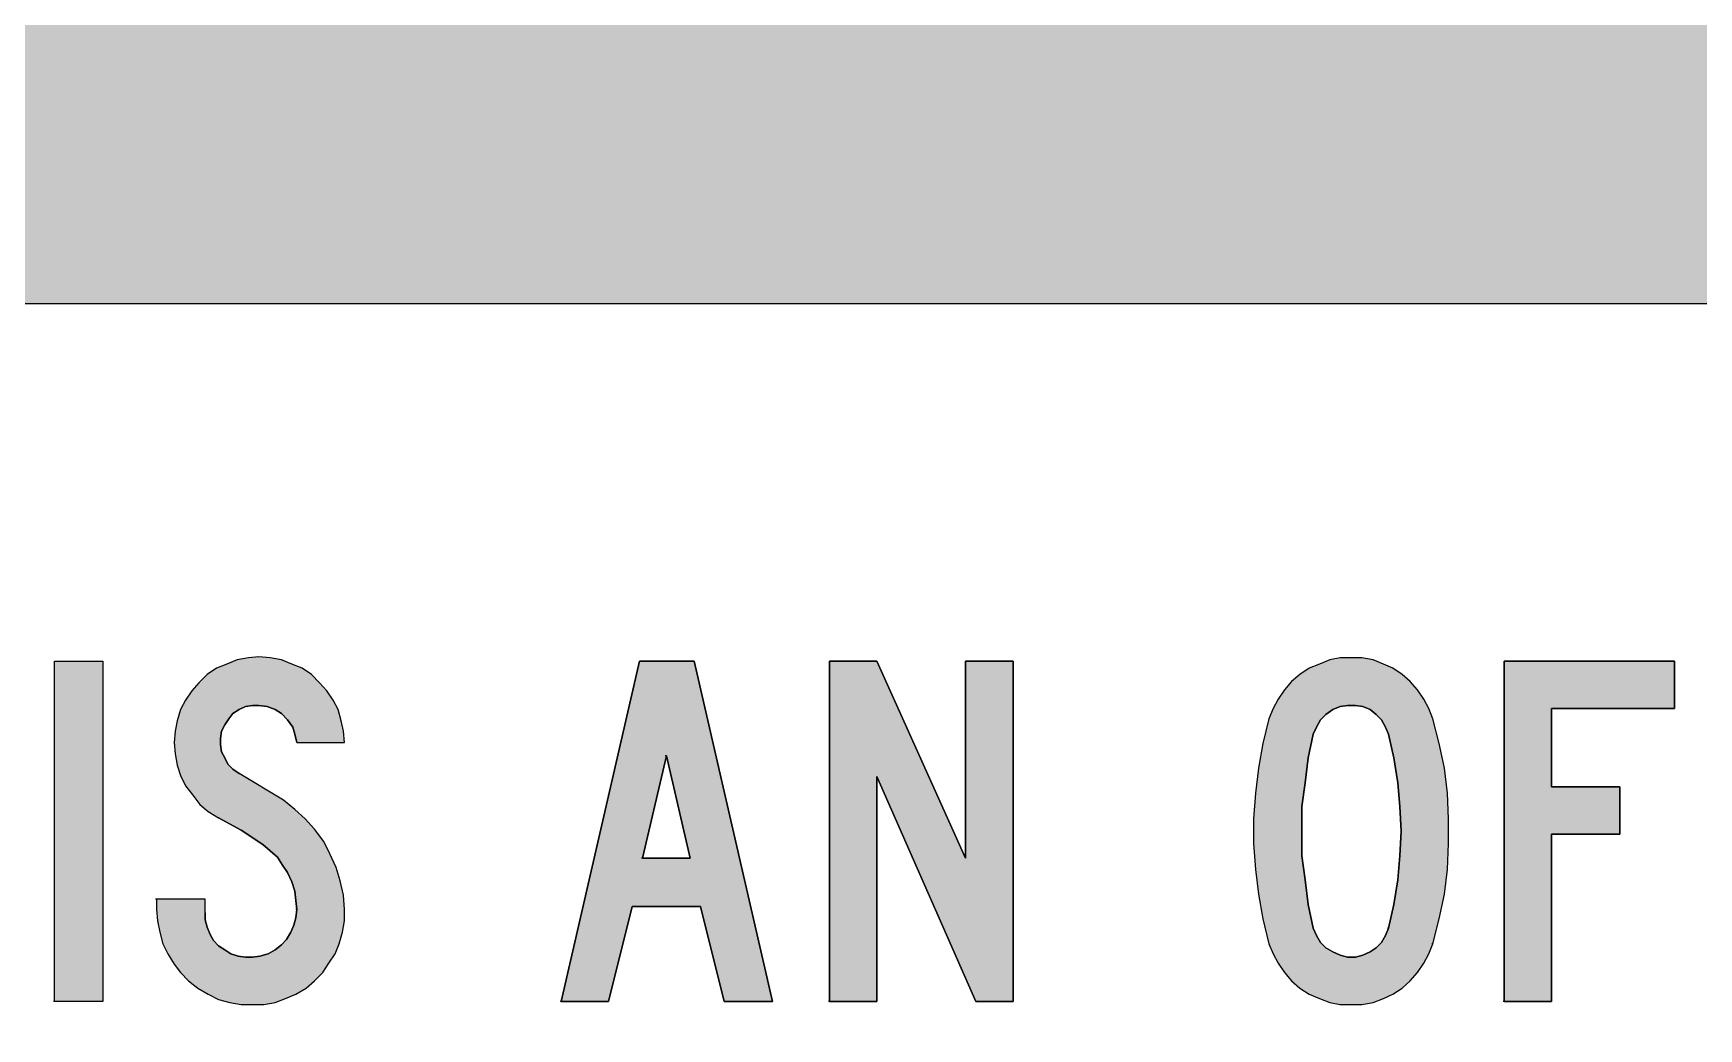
# Model space of a CAD drawing. Extents: x 210.3 to 295.3, y 156.1 to 238.5.
# Drawn here: x 239.95 to 254.61, y 176.84 to 185.6 of the extents above; entities that cross this region are included whole.
import ezdxf

# ---------------------------------------------------------------- set-up
doc = ezdxf.new("R2010")
doc.units = 0
doc.header["$MEASUREMENT"] = 0
doc.linetypes.add('CENTERX2', pattern=[101.60000000000001, 63.5, -12.7, 12.7, -12.7])
doc.layers.get('0').update_dxf_attribs({"linetype": 'CONTINUOUS'})
doc.layers.add('L35', color=3, linetype='CONTINUOUS')
doc.layers.add('TBLK25', color=1, linetype='CONTINUOUS')

msp = doc.modelspace()

# ---------------------------------------------------------------- hatches: boundary and pattern name
at = {"layer": 'TBLK25', "linetype": 'CENTERX2'}
h = msp.add_hatch(color=256, dxfattribs=at)
edge = h.paths.add_edge_path()
edge.add_line((220.3157516447992, 236.8713099247013), (285.3157516447992, 236.8713099247013))
edge.add_arc((285.3157516447992, 228.4713099247013), 8.399999999999977, 0, 90, ccw=False)
edge.add_line((293.7157516447992, 228.4713099247013), (293.7157516447992, 173.5713099247013))
edge.add_arc((285.3157516447992, 173.5713099247013), 8.399999999999977, -90, 2.2737367544323206e-13, ccw=False)
edge.add_line((285.3157516447992, 165.1713099247013), (220.3157516447992, 165.1713099247013))
edge.add_arc((220.3157516447992, 173.5713099247013), 8.400000000000006, 180, 270, ccw=False)
edge.add_line((211.9157516447992, 173.5713099247013), (211.9157516447992, 228.4713099247013))
edge.add_arc((220.3157516447992, 228.4713099247013), 8.400000000000006, 90, 180, ccw=False)
edge = h.paths.add_edge_path(flags=16)
edge.add_line((290.5157516447992, 183.2213099247014), (290.5157516447992, 173.5713099247013))
edge.add_arc((285.3157516447992, 173.5713099247013), 5.199999999999989, -90, 0, ccw=False)
edge.add_line((285.3157516447992, 168.3713099247013), (220.3157516447992, 168.3713099247013))
edge.add_arc((220.3157516447992, 173.5713099247013), 5.200000000000017, 180, 270, ccw=False)
edge.add_line((215.1157516447992, 173.5713099247013), (215.1157516447992, 183.2213099247014))
edge.add_line((215.1157516447992, 183.2213099247013), (290.5157516447992, 183.2213099247013))
edge = h.paths.add_edge_path(flags=16)
edge.add_line((215.1157516447992, 186.4213099247013), (290.5157516447992, 186.4213099247013))
edge.add_line((290.5157516447992, 186.4213099247013), (290.5157516447992, 228.4713099247013))
edge.add_arc((285.3157516447992, 228.4713099247013), 5.199999999999989, 0, 90)
edge.add_line((285.3157516447992, 233.6713099247013), (220.3157516447992, 233.6713099247013))
edge.add_arc((220.3157516447992, 228.4713099247014), 5.200000000000017, 90, 180.0000000000003)
edge.add_line((215.1157516447992, 228.4713099247013), (215.1157516447992, 186.4213099247013))
msp.add_hatch(color=256, dxfattribs=at).paths.add_polyline_path([(242.6064590006062, 177.4949031581543), (242.6427776807296, 177.5856998584626), (242.670016690822, 177.6855762288018), (242.6881760308837, 177.785452599141), (242.6881760308837, 177.8853289694796), (242.6790963608529, 178.0124443499125), (242.6518573507603, 178.1395597303438), (242.6155386706372, 178.2575954407443), (242.5610606504517, 178.3756311511458), (242.506582630267, 178.4845871915153), (242.4248655999892, 178.5935432318856), (242.3431485697118, 178.6843399321941), (242.2523518694039, 178.7660569624708), (242.1524754990643, 178.8477739927491), (241.7620496877387, 179.0838454135501), (241.7075716675537, 179.1201640936739), (241.662173317399, 179.1655624438285), (241.6349343073066, 179.2200404640133), (241.6076952972141, 179.2745184841982), (241.5986156271833, 179.3380761744141), (241.5986156271832, 179.3925541945993), (241.6076952972141, 179.4561118848151), (241.6349343073067, 179.510589905), (241.6712529874299, 179.5650679251849), (241.7075716675534, 179.6104662753393), (241.7620496877382, 179.6467849554625), (241.8165277079234, 179.6740239655551), (241.8800853981392, 179.683103635586), (241.9345634183242, 179.683103635586), (242.007200778571, 179.6740239655551), (242.0798381388176, 179.6467849554625), (242.1343161590026, 179.6104662753393), (242.1887941791879, 179.5559882551543), (242.2341925293418, 179.4924305649384), (242.2523518694034, 179.4288728747229), (242.2705112094652, 179.3562355144758), (242.6881760308838, 179.3562355144758), (242.6790963608528, 179.4561118848152), (242.6609370207913, 179.5469085851232), (242.6336980106986, 179.6467849554626), (242.588299660545, 179.7285019857394), (242.5338216403594, 179.8102190160178), (242.4702639501441, 179.8828563762646), (242.397626589897, 179.955493736511), (242.3159095596193, 180.0099717566961), (242.225112859311, 180.0462904368194), (242.1343161590028, 180.0826091169427), (242.0344397886634, 180.1007684570044), (241.9345634183242, 180.1098481270353), (241.843766718016, 180.1007684570044), (241.7438903476766, 180.0826091169428), (241.6530936473683, 180.0462904368194), (241.56229694706, 180.0099717566961), (241.4805799167823, 179.955493736511), (241.4079425565357, 179.8828563762644), (241.3443848663199, 179.8102190160177), (241.289906846135, 179.7285019857401), (241.2445084959807, 179.6467849554627), (241.2172694858883, 179.5469085851236), (241.1991101458265, 179.4561118848151), (241.1900304757956, 179.3562355144759), (241.1991101458264, 179.2563591441367), (241.2172694858882, 179.1564827737974), (241.2445084959806, 179.065686073489), (241.2899068461348, 178.9748893731805), (241.3534645363507, 178.8931723429031), (241.4170222265665, 178.8114553126255), (241.4896595868131, 178.7478976224098), (241.5804562871211, 178.6934196022249), (241.7802090277996, 178.5844635618548), (241.9708820984482, 178.4573481814227), (242.0344397886634, 178.4028701612379), (242.0979974788793, 178.3483921410529), (242.1433958290338, 178.2757547808054), (242.1887941791877, 178.2121970905904), (242.2251128593109, 178.1304800603131), (242.2523518694035, 178.0487630300352), (242.2614315394344, 177.9670459997578), (242.2705112094652, 177.8853289694801), (242.2614315394344, 177.8126916092337), (242.2432721993726, 177.7491339190175), (242.2160331892801, 177.6855762288019), (242.1797145091569, 177.622018538586), (242.1343161590027, 177.5766201884318), (242.0798381388176, 177.5312218382776), (242.0162804486018, 177.4949031581543), (241.943643088355, 177.4767438180926), (241.8800853981393, 177.4676641480617), (241.8710057281084, 177.4676641480617), (241.8165277079233, 177.4676641480617), (241.7529700177074, 177.4767438180925), (241.6894123274917, 177.4949031581542), (241.6349343073066, 177.5312218382776), (241.5804562871216, 177.567540518401), (241.5350579369674, 177.612938868555), (241.5078189268751, 177.6674168887396), (241.4805799167822, 177.7309745789562), (241.4624205767207, 177.7945322691718), (241.4624205767207, 177.8580899593877), (241.4624205767207, 177.9761256697886), (241.0356760852714, 177.9761256697886), (241.0356760852714, 177.8853289694805), (241.0447557553021, 177.7854525991412), (241.0629150953641, 177.6855762288016), (241.0901541054564, 177.5856998584626), (241.1355524556109, 177.4949031581541), (241.1900304757955, 177.4041064578461), (241.2445084959807, 177.331469097599), (241.3171458562273, 177.2588317373524), (241.3988628865046, 177.1952740471367), (241.4896595868136, 177.1407960269515), (241.5804562871217, 177.0953976767973), (241.6803326574608, 177.0681586667049), (241.7802090277999, 177.0499993266432), (241.8800853981392, 177.0499993266432), (241.9799617684783, 177.0499993266432), (242.0798381388177, 177.0681586667049), (242.170634839126, 177.1044773468282), (242.2614315394343, 177.1407960269516), (242.3522282397428, 177.1952740471366), (242.4248655999895, 177.2588317373526), (242.4975029602361, 177.3314690975991), (242.5519809804211, 177.4131861278767)])
h = msp.add_hatch(color=256, dxfattribs=at)
h.paths.add_polyline_path([(245.7661841713374, 180.0735294469119), (245.284961659703, 180.073529446912), (244.5949067373595, 177.0772383367357), (245.0125715587779, 177.0772383367357), (245.2214039694872, 177.9125679795727), (245.8206621915224, 177.9125679795727), (246.0294946022317, 177.0772383367357), (246.456239093681, 177.0772383367357)])
h.paths.add_polyline_path([(245.7298654912141, 178.3393124710221), (245.7207858211833, 178.3393124710221), (245.3122006697955, 178.3393124710221), (245.5210330805048, 179.2381998040749)], flags=16)
h.paths.add_polyline_path([(247.3732857667955, 179.0566064034582), (248.2449340897559, 177.0772383367357), (248.5718022108661, 177.0772383367357), (248.5718022108661, 180.073529446912), (248.1541373894475, 180.0735294469119), (248.1541373894475, 178.3393124710221), (247.3732857667955, 180.073529446912), (246.9556209453771, 180.0735294469119), (246.9556209453771, 177.0772383367357), (247.3732857667956, 177.0772383367357)])
h.paths.add_polyline_path([(252.3943432938484, 178.2394361006827), (252.4034229638792, 178.4664278514532), (252.4034229638793, 178.6843399321925), (252.3943432938484, 178.9113316829647), (252.3671042837558, 179.1292437637052), (252.3217059336014, 179.3471558444464), (252.2672279134167, 179.565067925185), (252.2309092332935, 179.6558646254935), (252.1855108831393, 179.737581655771), (252.1310328629539, 179.8192986860487), (252.0674751727383, 179.8919360462951), (251.9948378124922, 179.9554937365108), (251.9131207822138, 180.0099717566963), (251.8314037519376, 180.0462904368192), (251.7406070516282, 180.0826091169428), (251.640730681289, 180.1007684570044), (251.5499339809806, 180.1007684570044), (251.4500576106415, 180.1007684570045), (251.359260910333, 180.0826091169428), (251.2684642100246, 180.0462904368194), (251.1776675097163, 180.0099717566961), (251.0959504794386, 179.955493736511), (251.0233131191919, 179.8919360462951), (250.9597554289761, 179.8192986860485), (250.9052774087913, 179.7375816557713), (250.8598790586368, 179.6558646254932), (250.8235603785136, 179.5650679251852), (250.7690823583285, 179.3471558444446), (250.7327636782053, 179.1292437637051), (250.7055246681128, 178.9113316829656), (250.687365328051, 178.6843399321935), (250.687365328051, 178.4664278514541), (250.7055246681126, 178.2394361006833), (250.7327636782055, 178.0215240199418), (250.7690823583286, 177.8036119392028), (250.8235603785136, 177.5856998584627), (250.8598790586371, 177.4949031581538), (250.9052774087915, 177.413186127876), (250.9597554289761, 177.3314690975989), (251.0233131191917, 177.2588317373522), (251.0959504794387, 177.1952740471367), (251.1776675097162, 177.1407960269517), (251.2684642100246, 177.1044773468282), (251.3592609103328, 177.0681586667049), (251.4500576106413, 177.0499993266432), (251.5499339809806, 177.0499993266432), (251.640730681289, 177.0499993266432), (251.7406070516281, 177.0681586667049), (251.8314037519366, 177.1044773468282), (251.9131207822141, 177.1407960269516), (251.9948378124916, 177.1952740471366), (252.0674751727382, 177.2588317373524), (252.1310328629542, 177.3314690975993), (252.1855108831392, 177.4131861278769), (252.2309092332935, 177.4949031581544), (252.2672279134167, 177.5856998584629), (252.3217059336018, 177.8036119392022), (252.367104283756, 178.0215240199432)])
h.paths.add_polyline_path([(251.1413488295931, 178.1486394003764), (251.1141098195004, 178.3574718110837), (251.1141098195004, 178.5753838918238), (251.1141098195004, 178.7932959725638), (251.1413488295927, 179.0021283832769), (251.1685878396854, 179.2200404640134), (251.2139861898396, 179.4288728747225), (251.2412251999321, 179.4924305649384), (251.2775438800555, 179.5559882551543), (251.3229422302097, 179.6013866053084), (251.3864999204255, 179.6467849554626), (251.4500576106413, 179.6740239655551), (251.5136153008574, 179.683103635586), (251.5862526611042, 179.6831036355859), (251.6498103513196, 179.6740239655551), (251.7133680415356, 179.6467849554626), (251.76784606172, 179.6013866053087), (251.8132444118749, 179.5559882551541), (251.8495630919981, 179.4924305649383), (251.8768021020907, 179.4288728747225), (251.9222004522448, 179.2200404640139), (251.9585191323682, 179.0021283832732), (251.9766784724299, 178.7932959725645), (251.9857581424607, 178.5753838918234), (251.9766784724298, 178.3574718110834), (251.9585191323683, 178.1486394003743), (251.9222004522447, 177.9307273196349), (251.8768021020906, 177.7218949089249), (251.8495630919982, 177.6583372187092), (251.8132444118748, 177.5947795284934), (251.7678460617207, 177.5493811783393), (251.7133680415357, 177.5130624982159), (251.6498103513199, 177.4858234881235), (251.586252661104, 177.4676641480617), (251.5136153008571, 177.4676641480617), (251.4500576106416, 177.4858234881234), (251.3864999204257, 177.5130624982159), (251.3229422302097, 177.5493811783392), (251.2775438800553, 177.5947795284935), (251.2412251999323, 177.6583372187092), (251.2139861898395, 177.7218949089251), (251.1685878396853, 177.9307273196349)], flags=16)
h.paths.add_polyline_path([(253.9106481889981, 178.9658097031498), (253.3113899669629, 178.9658097031499), (253.3113899669629, 179.6558646254934), (254.3918707006326, 179.6558646254935), (254.3918707006325, 180.0735294469119), (252.8937251455445, 180.073529446912), (252.8937251455444, 177.0772383367357), (253.3113899669629, 177.0772383367357), (253.3113899669629, 178.5481448817313), (253.9106481889982, 178.5481448817313)])
h.paths.add_polyline_path([(255.8536975755973, 178.9658097031498), (255.254439353562, 178.9658097031498), (255.254439353562, 179.6558646254934), (256.3349200872317, 179.6558646254935), (256.3349200872316, 180.073529446912), (254.8367745321435, 180.073529446912), (254.8367745321435, 177.0772383367357), (255.254439353562, 177.0772383367357), (255.254439353562, 178.5481448817313), (255.8536975755973, 178.5481448817313)])
h.paths.add_polyline_path([(257.8512249823814, 178.8750130028415), (257.1974887401611, 178.8750130028414), (257.1974887401612, 179.6558646254935), (258.2144117836149, 179.6558646254935), (258.2144117836149, 180.0735294469119), (256.7707442487118, 180.0735294469119), (256.7707442487118, 177.0772383367357), (258.2779694738308, 177.0772383367357), (258.2779694738308, 177.4949031581542), (257.1974887401611, 177.4949031581542), (257.1974887401611, 178.457348181423), (257.8512249823814, 178.457348181423)])
h.paths.add_polyline_path([(259.1950161469452, 180.073529446912), (258.7682716554959, 180.0735294469119), (258.7682716554959, 177.0772383367357), (259.1950161469452, 177.0772383367357), (259.1950161469452, 179.0566064034583), (260.0575847998749, 177.0772383367357), (260.3935325910157, 177.0772383367357), (260.3935325910157, 180.0735294469119), (259.9667880995664, 180.0735294469119), (259.9667880995664, 178.3393124710221)])
h.paths.add_polyline_path([(261.3468979442536, 178.5753838918238), (261.3468979442536, 178.7569772924402), (261.3650572843153, 178.9385706930573), (261.4013759644388, 179.120164093675), (261.4467743145931, 179.3017574942911), (261.5012523347779, 179.474271224877), (261.5284913448704, 179.5378289150925), (261.5648100249937, 179.5832272652467), (261.6192880451787, 179.6286256154009), (261.6737660653638, 179.6558646254935), (261.7373237555796, 179.683103635586), (261.8008814457955, 179.683103635586), (261.8644391360113, 179.683103635586), (261.927996826227, 179.6649442955244), (261.9824748464122, 179.6286256154009), (262.0369528665972, 179.5923069352775), (262.0732715467207, 179.5378289150925), (262.1005105568131, 179.4833508949079), (262.1186698968747, 179.4197932046915), (262.1277495669056, 179.3562355144758), (262.5454143883241, 179.3562355144758), (262.5454143883241, 179.456111884815), (262.5272550482625, 179.546908585123), (262.490936368139, 179.6467849554627), (262.445538017985, 179.7285019857403), (262.3910599977998, 179.8102190160176), (262.3275023075842, 179.8828563762644), (262.2548649473372, 179.9554937365112), (262.1731479170597, 180.009971756696), (262.0823512167514, 180.0462904368194), (261.9915545164429, 180.0826091169428), (261.9007578161351, 180.1007684570044), (261.8008814457955, 180.1098481270353), (261.7010050754563, 180.1007684570044), (261.601128705117, 180.0826091169428), (261.5103320048085, 180.0462904368193), (261.4195353045002, 180.0008920866652), (261.3378182742229, 179.9464140664802), (261.2651809139762, 179.8737767062337), (261.2016232237604, 179.801139345987), (261.1471452035753, 179.7194223157094), (261.1108265234519, 179.6286256154012), (261.0472688332353, 179.4379525447518), (260.9927908130509, 179.2563591441364), (260.9564721329276, 179.0566064034578), (260.938312792866, 178.8659333328106), (260.9201534528043, 178.6752602621636), (260.9201534528043, 178.4755075214844), (260.938312792866, 178.2848344508371), (260.9564721329276, 178.0941613801898), (260.992790813051, 177.8944086395107), (261.0472688332359, 177.7128152388946), (261.1108265234516, 177.5221421682474), (261.1471452035752, 177.4313454679382), (261.2016232237602, 177.3496284376607), (261.2651809139759, 177.2769910774148), (261.3378182742229, 177.2043537171673), (261.4195353045002, 177.1498756969823), (261.5103320048094, 177.1044773468278), (261.6011287051169, 177.068158666705), (261.7010050754559, 177.0499993266432), (261.8008814457955, 177.0499993266432), (261.9007578161347, 177.0499993266432), (261.991554516443, 177.0681586667049), (262.0823512167514, 177.1044773468282), (262.1731479170597, 177.1407960269516), (262.2548649473372, 177.1952740471365), (262.327502307584, 177.2679114073833), (262.3910599977996, 177.3405487676298), (262.445538017985, 177.4222657979077), (262.4909363681391, 177.503982828185), (262.5272550482624, 177.6038591985242), (262.5454143883241, 177.6946558988327), (262.5454143883241, 177.7945322691718), (262.5454143883242, 177.8580899593877), (262.5363347182933, 177.8580899593877), (262.1277495669055, 177.8580899593877), (262.1277495669055, 177.7945322691717), (262.1186698968747, 177.7309745789559), (262.1005105568132, 177.6674168887403), (262.0732715467208, 177.6129388685554), (262.0369528665973, 177.5584608483701), (261.9824748464122, 177.5221421682467), (261.9279968262272, 177.4858234881234), (261.8644391360113, 177.4676641480617), (261.8008814457955, 177.4676641480617), (261.7373237555797, 177.4767438180925), (261.6737660653637, 177.4949031581543), (261.6192880451787, 177.5221421682468), (261.5648100249937, 177.5675405184009), (261.5284913448704, 177.6129388685548), (261.501252334778, 177.6764965587711), (261.4467743145926, 177.8490102893571), (261.4013759644382, 178.0306036899735), (261.3650572843153, 178.2121970905901), (261.3468979442536, 178.3937904912069)])
h.paths.add_polyline_path([(264.1252769736897, 178.8750130028415), (263.4624610614386, 178.8750130028415), (263.4624610614386, 179.6558646254935), (264.4884637749232, 179.6558646254935), (264.4884637749232, 180.0735294469119), (263.0447962400201, 180.0735294469119), (263.0447962400201, 177.0772383367357), (264.5429417951082, 177.0772383367357), (264.5429417951082, 177.4949031581542), (263.4624610614386, 177.4949031581542), (263.4624610614386, 178.457348181423), (264.1252769736897, 178.457348181423)])
h = msp.add_hatch(color=256, dxfattribs=at)
h.paths.add_polyline_path([(240.5635332436678, 177.0772383367357), (240.1367887522185, 177.0772383367357), (240.1367887522185, 180.0735294469119), (240.5635332436678, 180.0735294469119)])
edge = h.paths.add_edge_path()
edge.add_line((240.1367887522185, 177.0772383367357), (240.1277090821877, 177.0772383367357))

# ---------------------------------------------------------------- linework, layer by layer
at = {"color": 3}
for p, q in [((241.9345634183242, 180.1098481270353), (241.8437667180159, 180.1007684570044)), ((242.0344397886634, 180.1007684570044), (241.9345634183242, 180.1098481270353)), ((240.1367887522185, 177.0772383367357), (240.1367887522185, 180.0735294469119)), ((240.1367887522185, 180.0735294469119), (240.5635332436678, 180.0735294469119)), ((240.5635332436678, 180.0735294469119), (240.5635332436678, 177.0772383367357)), ((241.5622969470599, 180.0099717566961), (241.4805799167824, 179.955493736511)), ((241.6530936473683, 180.0462904368194), (241.5622969470599, 180.0099717566961)), ((241.7438903476767, 180.0826091169428), (241.6530936473683, 180.0462904368194)), ((241.8437667180159, 180.1007684570044), (241.7438903476767, 180.0826091169428)), ((242.1343161590027, 180.0826091169428), (242.0344397886634, 180.1007684570044)), ((242.225112859311, 180.0462904368194), (242.1343161590027, 180.0826091169428)), ((242.3159095596194, 180.0099717566961), (242.225112859311, 180.0462904368194)), ((242.3976265898969, 179.955493736511), (242.3159095596194, 180.0099717566961)), ((244.5949067373595, 177.0772383367357), (245.2849616597031, 180.0735294469119)), ((245.2849616597031, 180.0735294469119), (245.7661841713374, 180.0735294469119)), ((245.7661841713374, 180.0735294469119), (246.456239093681, 177.0772383367357)), ((246.9556209453771, 177.0772383367357), (246.9556209453771, 180.0735294469119)), ((246.9556209453771, 180.0735294469119), (247.3732857667956, 180.0735294469119)), ((247.3732857667956, 180.0735294469119), (248.1541373894476, 178.3393124710221)), ((248.1541373894476, 178.3393124710221), (248.1541373894476, 180.0735294469119)), ((248.1541373894476, 180.0735294469119), (248.5718022108661, 180.0735294469119)), ((248.5718022108661, 180.0735294469119), (248.5718022108661, 177.0772383367357)), ((251.1776675097162, 180.0099717566961), (251.0959504794387, 179.955493736511)), ((251.2684642100246, 180.0462904368194), (251.1776675097162, 180.0099717566961)), ((251.359260910333, 180.0826091169428), (251.2684642100246, 180.0462904368194)), ((251.4500576106414, 180.1007684570044), (251.359260910333, 180.0826091169428)), ((251.5499339809806, 180.1007684570044), (251.4500576106414, 180.1007684570044)), ((251.6407306812889, 180.1007684570044), (251.5499339809806, 180.1007684570044)), ((251.7406070516281, 180.0826091169428), (251.6407306812889, 180.1007684570044)), ((251.8314037519365, 180.0462904368194), (251.7406070516281, 180.0826091169428)), ((251.913120782214, 180.0099717566961), (251.8314037519365, 180.0462904368194)), ((251.9948378124916, 179.955493736511), (251.913120782214, 180.0099717566961)), ((252.8937251455444, 177.0772383367357), (252.8937251455444, 180.0735294469119)), ((252.8937251455444, 180.0735294469119), (254.3918707006325, 180.0735294469119)), ((254.3918707006325, 180.0735294469119), (254.3918707006325, 179.6558646254935)), ((241.4079425565357, 179.8828563762644), (241.3443848663198, 179.8102190160176)), ((241.4805799167824, 179.955493736511), (241.4079425565357, 179.8828563762644)), ((242.4702639501436, 179.8828563762644), (242.3976265898969, 179.955493736511)), ((242.5338216403595, 179.8102190160176), (242.4702639501436, 179.8828563762644)), ((250.9597554289762, 179.8192986860485), (250.9052774087911, 179.737581655771)), ((251.023313119192, 179.8919360462952), (250.9597554289762, 179.8192986860485)), ((251.0959504794387, 179.955493736511), (251.023313119192, 179.8919360462952)), ((252.0674751727383, 179.8919360462952), (251.9948378124916, 179.955493736511)), ((252.1310328629541, 179.8192986860485), (252.0674751727383, 179.8919360462952)), ((252.1855108831392, 179.737581655771), (252.1310328629541, 179.8192986860485)), ((241.2899068461348, 179.7285019857401), (241.2445084959806, 179.6467849554626)), ((241.3443848663198, 179.8102190160176), (241.2899068461348, 179.7285019857401)), ((241.8165277079233, 179.6740239655551), (241.7620496877383, 179.6467849554626)), ((241.8800853981392, 179.683103635586), (241.8165277079233, 179.6740239655551)), ((241.9345634183242, 179.683103635586), (241.8800853981392, 179.683103635586)), ((241.9345634183242, 179.683103635586), (241.9254837482934, 179.683103635586)), ((242.0072007785709, 179.6740239655551), (241.9345634183242, 179.683103635586)), ((242.0798381388176, 179.6467849554626), (242.0072007785709, 179.6740239655551)), ((242.5882996605445, 179.7285019857401), (242.5338216403595, 179.8102190160176)), ((242.6336980106987, 179.6467849554626), (242.5882996605445, 179.7285019857401)), ((250.9052774087911, 179.737581655771), (250.8598790586369, 179.6558646254935)), ((251.4500576106414, 179.6740239655551), (251.3864999204255, 179.6467849554626)), ((251.5136153008572, 179.683103635586), (251.4500576106414, 179.6740239655551)), ((251.5862526611039, 179.683103635586), (251.5136153008572, 179.683103635586)), ((251.6498103513198, 179.6740239655551), (251.5862526611039, 179.683103635586)), ((251.7133680415356, 179.6467849554626), (251.6498103513198, 179.6740239655551)), ((252.2309092332933, 179.6558646254935), (252.1855108831392, 179.737581655771)), ((241.2172694858881, 179.5469085851234), (241.1991101458264, 179.456111884815)), ((241.2445084959806, 179.6467849554626), (241.2172694858881, 179.5469085851234)), ((241.67125298743, 179.5650679251851), (241.6349343073066, 179.510589905)), ((241.7075716675533, 179.6104662753393), (241.67125298743, 179.5650679251851)), ((241.7620496877383, 179.6467849554626), (241.7075716675533, 179.6104662753393)), ((242.1343161590027, 179.6104662753393), (242.0798381388176, 179.6467849554626)), ((242.1887941791877, 179.5559882551542), (242.1343161590027, 179.6104662753393)), ((242.2341925293419, 179.4924305649384), (242.1887941791877, 179.5559882551542)), ((242.6609370207912, 179.5469085851234), (242.6336980106987, 179.6467849554626)), ((242.6790963608529, 179.456111884815), (242.6609370207912, 179.5469085851234)), ((250.8235603785136, 179.5650679251851), (250.7690823583286, 179.347155844445)), ((250.8598790586369, 179.6558646254935), (250.8235603785136, 179.5650679251851)), ((251.2775438800554, 179.5559882551542), (251.2412251999321, 179.4924305649384)), ((251.3229422302096, 179.6013866053084), (251.2775438800554, 179.5559882551542)), ((251.3864999204255, 179.6467849554626), (251.3229422302096, 179.6013866053084)), ((251.7678460617207, 179.6013866053084), (251.7133680415356, 179.6467849554626)), ((251.8132444118748, 179.5559882551542), (251.7678460617207, 179.6013866053084)), ((251.8495630919982, 179.4924305649384), (251.8132444118748, 179.5559882551542)), ((252.2672279134167, 179.5650679251851), (252.2309092332933, 179.6558646254935)), ((252.3217059336017, 179.347155844445), (252.2672279134167, 179.5650679251851)), ((254.3918707006325, 179.6558646254935), (253.3113899669629, 179.6558646254935)), ((253.3113899669629, 179.6558646254935), (253.3113899669629, 178.9658097031498)), ((241.1991101458264, 179.456111884815), (241.1900304757956, 179.3562355144758)), ((241.6076952972141, 179.456111884815), (241.5986156271833, 179.3925541945991)), ((241.5986156271833, 179.3925541945991), (241.5986156271833, 179.3380761744141)), ((241.6349343073066, 179.510589905), (241.6076952972141, 179.456111884815)), ((242.2523518694035, 179.4288728747225), (242.2341925293419, 179.4924305649384)), ((242.2705112094652, 179.3562355144758), (242.2523518694035, 179.4288728747225)), ((242.6881760308837, 179.3562355144758), (242.6790963608529, 179.456111884815)), ((251.2139861898396, 179.4288728747225), (251.1685878396854, 179.2200404640133)), ((251.2412251999321, 179.4924305649384), (251.2139861898396, 179.4288728747225)), ((251.8768021020907, 179.4288728747225), (251.8495630919982, 179.4924305649384)), ((251.9222004522449, 179.2200404640133), (251.8768021020907, 179.4288728747225)), ((241.1900304757956, 179.3562355144758), (241.1991101458264, 179.2563591441366)), ((241.1991101458264, 179.2563591441366), (241.2172694858881, 179.1564827737974)), ((241.5986156271833, 179.3380761744141), (241.6076952972141, 179.2745184841983)), ((241.6076952972141, 179.2745184841983), (241.6349343073066, 179.2200404640133)), ((242.2705112094652, 179.3562355144758), (242.6881760308837, 179.3562355144758)), ((245.5210330805048, 179.238199804075), (245.3122006697956, 178.3393124710221)), ((245.5210330805048, 179.238199804075), (245.511953410474, 179.238199804075)), ((245.7298654912141, 178.3393124710221), (245.5210330805048, 179.238199804075)), ((250.7690823583286, 179.347155844445), (250.7327636782052, 179.1292437637049)), ((252.3671042837559, 179.1292437637049), (252.3217059336017, 179.347155844445)), ((241.2172694858881, 179.1564827737974), (241.2445084959806, 179.065686073489)), ((241.6349343073066, 179.2200404640133), (241.6621733173991, 179.1655624438282)), ((241.6621733173991, 179.1655624438282), (241.7075716675533, 179.120164093674)), ((241.7075716675533, 179.120164093674), (241.7620496877383, 179.0838454135507)), ((241.7620496877383, 179.0838454135507), (241.7529700177075, 179.0838454135507)), ((241.7620496877383, 179.0838454135507), (241.7529700177075, 179.0838454135507)), ((242.1524754990643, 178.847773992749), (241.7620496877383, 179.0838454135507)), ((250.7327636782052, 179.1292437637049), (250.7055246681127, 178.9113316829648)), ((251.1685878396854, 179.2200404640133), (251.1413488295929, 179.0021283832732)), ((251.9585191323682, 179.0021283832732), (251.9222004522449, 179.2200404640133)), ((252.3943432938484, 178.9113316829648), (252.3671042837559, 179.1292437637049)), ((241.2445084959806, 179.065686073489), (241.2899068461348, 178.9748893731806)), ((241.2899068461348, 178.9748893731806), (241.3534645363507, 178.8931723429031)), ((248.2449340897559, 177.0772383367357), (247.3732857667956, 179.0566064034582)), ((247.3732857667956, 179.0566064034582), (247.3732857667956, 177.0772383367357)), ((251.1413488295929, 179.0021283832732), (251.1141098195004, 178.7932959725639)), ((251.9766784724299, 178.7932959725639), (251.9585191323682, 179.0021283832732)), ((253.3113899669629, 178.9658097031498), (253.9106481889982, 178.9658097031498)), ((253.9106481889982, 178.9658097031498), (253.9106481889982, 178.5481448817313)), ((241.3534645363507, 178.8931723429031), (241.4170222265665, 178.8114553126256)), ((241.4170222265665, 178.8114553126256), (241.4896595868132, 178.7478976224097)), ((242.2523518694035, 178.7660569624714), (242.1524754990643, 178.847773992749)), ((250.7055246681127, 178.9113316829648), (250.687365328051, 178.6843399321939)), ((251.1141098195004, 178.7932959725639), (251.1141098195004, 178.5753838918238)), ((251.9857581424607, 178.5753838918238), (251.9766784724299, 178.7932959725639)), ((252.4034229638792, 178.6843399321939), (252.3943432938484, 178.9113316829648)), ((241.4896595868132, 178.7478976224097), (241.5804562871216, 178.6934196022247)), ((241.5804562871216, 178.6934196022247), (241.5713766170907, 178.6934196022247)), ((241.5804562871216, 178.6934196022247), (241.5713766170907, 178.6934196022247)), ((241.7802090278, 178.5844635618547), (241.5804562871216, 178.6934196022247)), ((242.3431485697119, 178.6843399321939), (242.2523518694035, 178.7660569624714)), ((242.4248655999894, 178.5935432318855), (242.3431485697119, 178.6843399321939)), ((250.687365328051, 178.6843399321939), (250.687365328051, 178.4664278514538)), ((252.4034229638792, 178.4664278514538), (252.4034229638792, 178.6843399321939)), ((241.9708820984476, 178.457348181423), (241.7802090278, 178.5844635618547)), ((242.506582630267, 178.4845871915155), (242.4248655999894, 178.5935432318855)), ((251.1141098195004, 178.5753838918238), (251.1141098195004, 178.3574718110838)), ((251.9766784724299, 178.3574718110838), (251.9857581424607, 178.5753838918238)), ((253.9106481889982, 178.5481448817313), (253.3113899669629, 178.5481448817313)), ((253.3113899669629, 178.5481448817313), (253.3113899669629, 177.0772383367357)), ((241.9708820984476, 178.457348181423), (241.9618024284167, 178.457348181423)), ((242.0344397886634, 178.4028701612379), (241.9708820984476, 178.457348181423)), ((242.0979974788793, 178.3483921410529), (242.0344397886634, 178.4028701612379)), ((242.1433958290335, 178.2757547808062), (242.0979974788793, 178.3483921410529)), ((242.561060650452, 178.3756311511454), (242.506582630267, 178.4845871915155)), ((242.615538670637, 178.2575954407445), (242.561060650452, 178.3756311511454)), ((250.687365328051, 178.4664278514538), (250.7055246681127, 178.2394361006829)), ((251.1141098195004, 178.3574718110838), (251.1413488295929, 178.1486394003745)), ((251.9585191323682, 178.1486394003745), (251.9766784724299, 178.3574718110838)), ((252.3943432938484, 178.2394361006829), (252.4034229638792, 178.4664278514538)), ((242.1887941791877, 178.2121970905903), (242.1433958290335, 178.2757547808062)), ((242.225112859311, 178.1304800603128), (242.1887941791877, 178.2121970905903)), ((242.6518573507604, 178.1395597303436), (242.615538670637, 178.2575954407445)), ((245.3122006697956, 178.3393124710221), (245.3031209997647, 178.3393124710221)), ((245.3122006697956, 178.3393124710221), (245.7298654912141, 178.3393124710221)), ((245.7298654912141, 178.3393124710221), (245.7207858211833, 178.3393124710221)), ((250.7055246681127, 178.2394361006829), (250.7327636782052, 178.0215240199428)), ((252.3671042837559, 178.0215240199428), (252.3943432938484, 178.2394361006829)), ((242.2523518694035, 178.0487630300353), (242.225112859311, 178.1304800603128)), ((242.6790963608529, 178.012444349912), (242.6518573507604, 178.1395597303436)), ((251.1413488295929, 178.1486394003745), (251.1685878396854, 177.9307273196344)), ((251.9222004522449, 177.9307273196344), (251.9585191323682, 178.1486394003745)), ((241.0356760852714, 177.9761256697886), (241.0265964152405, 177.9761256697886)), ((241.0356760852714, 177.9761256697886), (241.0356760852714, 177.8853289694802)), ((241.4624205767207, 177.9761256697886), (241.0356760852714, 177.9761256697886)), ((241.4624205767207, 177.8580899593877), (241.4624205767207, 177.9761256697886)), ((242.2614315394344, 177.9670459997578), (242.2523518694035, 178.0487630300353)), ((242.2705112094652, 177.8853289694802), (242.2614315394344, 177.9670459997578)), ((242.6881760308837, 177.8853289694802), (242.6790963608529, 178.012444349912)), ((245.2214039694872, 177.9125679795727), (245.0125715587779, 177.0772383367357)), ((245.8206621915224, 177.9125679795727), (245.2214039694872, 177.9125679795727)), ((246.0294946022317, 177.0772383367357), (245.8206621915224, 177.9125679795727)), ((250.7327636782052, 178.0215240199428), (250.7690823583286, 177.8036119392027)), ((251.1685878396854, 177.9307273196344), (251.2139861898396, 177.7218949089252)), ((251.8768021020907, 177.7218949089252), (251.9222004522449, 177.9307273196344)), ((252.3217059336017, 177.8036119392027), (252.3671042837559, 178.0215240199428)), ((241.0356760852714, 177.8853289694802), (241.0447557553022, 177.785452599141)), ((241.0447557553022, 177.785452599141), (241.0629150953639, 177.6855762288018)), ((241.4624205767207, 177.8580899593877), (241.4624205767207, 177.7945322691718)), ((241.4624205767207, 177.7945322691718), (241.4805799167824, 177.730974578956)), ((242.2432721993727, 177.7491339190177), (242.2614315394344, 177.8126916092335)), ((242.2614315394344, 177.8126916092335), (242.2705112094652, 177.8853289694802)), ((242.2705112094652, 177.8853289694802), (242.2614315394344, 177.8853289694802)), ((242.670016690822, 177.6855762288018), (242.6881760308837, 177.785452599141)), ((242.6881760308837, 177.785452599141), (242.6881760308837, 177.8853289694802)), ((250.7690823583286, 177.8036119392027), (250.8235603785136, 177.5856998584626)), ((252.2672279134167, 177.5856998584626), (252.3217059336017, 177.8036119392027)), ((241.0629150953639, 177.6855762288018), (241.0901541054564, 177.5856998584626)), ((241.4805799167824, 177.730974578956), (241.5078189268749, 177.6674168887401)), ((241.5078189268749, 177.6674168887401), (241.5350579369674, 177.6129388685551)), ((242.1343161590027, 177.5766201884318), (242.1797145091568, 177.622018538586)), ((242.1797145091568, 177.622018538586), (242.2160331892802, 177.6855762288018)), ((242.2160331892802, 177.6855762288018), (242.2432721993727, 177.7491339190177)), ((242.6427776807295, 177.5856998584626), (242.670016690822, 177.6855762288018)), ((251.2139861898396, 177.7218949089252), (251.2412251999321, 177.6583372187093)), ((251.2412251999321, 177.6583372187093), (251.2775438800554, 177.5947795284935)), ((251.8132444118748, 177.5947795284935), (251.8495630919982, 177.6583372187093)), ((251.8495630919982, 177.6583372187093), (251.8768021020907, 177.7218949089252)), ((251.8768021020907, 177.7218949089252), (251.8677224320598, 177.7218949089252)), ((241.0901541054564, 177.5856998584626), (241.1355524556106, 177.4949031581542)), ((241.1355524556106, 177.4949031581542), (241.1900304757956, 177.4041064578459)), ((241.5350579369674, 177.6129388685551), (241.5804562871216, 177.5675405184009)), ((241.5804562871216, 177.5675405184009), (241.6349343073066, 177.5312218382776)), ((241.6349343073066, 177.5312218382776), (241.6894123274916, 177.4949031581542)), ((241.6894123274916, 177.4949031581542), (241.7529700177075, 177.4767438180926)), ((241.7529700177075, 177.4767438180926), (241.8165277079233, 177.4676641480617)), ((241.8165277079233, 177.4676641480617), (241.8800853981392, 177.4676641480617)), ((241.8800853981392, 177.4676641480617), (241.8710057281084, 177.4676641480617)), ((241.8800853981392, 177.4676641480617), (241.9436430883551, 177.4767438180926)), ((241.9436430883551, 177.4767438180926), (242.0162804486018, 177.4949031581542)), ((242.0162804486018, 177.4949031581542), (242.0798381388176, 177.5312218382776)), ((242.0798381388176, 177.5312218382776), (242.1343161590027, 177.5766201884318)), ((242.5519809804211, 177.4131861278767), (242.6064590006062, 177.4949031581542)), ((242.6064590006062, 177.4949031581542), (242.6427776807295, 177.5856998584626)), ((250.8235603785136, 177.5856998584626), (250.8598790586369, 177.4949031581542)), ((250.8598790586369, 177.4949031581542), (250.9052774087911, 177.4131861278767)), ((251.2775438800554, 177.5947795284935), (251.3229422302096, 177.5493811783393)), ((251.3229422302096, 177.5493811783393), (251.3864999204255, 177.5130624982159)), ((251.3864999204255, 177.5130624982159), (251.4500576106414, 177.4858234881234)), ((251.4500576106414, 177.4858234881234), (251.5136153008572, 177.4676641480617)), ((251.5136153008572, 177.4676641480617), (251.5862526611039, 177.4676641480617)), ((251.5862526611039, 177.4676641480617), (251.6498103513198, 177.4858234881234)), ((251.6498103513198, 177.4858234881234), (251.7133680415356, 177.5130624982159)), ((251.7133680415356, 177.5130624982159), (251.7678460617207, 177.5493811783393)), ((251.7678460617207, 177.5493811783393), (251.8132444118748, 177.5947795284935)), ((252.1855108831392, 177.4131861278767), (252.2309092332933, 177.4949031581542)), ((252.2309092332933, 177.4949031581542), (252.2672279134167, 177.5856998584626)), ((252.2672279134167, 177.5856998584626), (252.2581482433858, 177.5856998584626)), ((241.1900304757956, 177.4041064578459), (241.2445084959806, 177.3314690975992)), ((241.2445084959806, 177.3314690975992), (241.3171458562273, 177.2588317373525)), ((242.4248655999894, 177.2588317373525), (242.4975029602361, 177.3314690975992)), ((242.4975029602361, 177.3314690975992), (242.5519809804211, 177.4131861278767)), ((250.9052774087911, 177.4131861278767), (250.9597554289762, 177.3314690975992)), ((250.9597554289762, 177.3314690975992), (251.023313119192, 177.2588317373525)), ((252.0674751727383, 177.2588317373525), (252.1310328629541, 177.3314690975992)), ((252.1310328629541, 177.3314690975992), (252.1855108831392, 177.4131861278767)), ((241.3171458562273, 177.2588317373525), (241.3988628865048, 177.1952740471366)), ((241.3988628865048, 177.1952740471366), (241.4896595868132, 177.1407960269516)), ((242.2614315394344, 177.1407960269516), (242.3522282397427, 177.1952740471366)), ((242.3522282397427, 177.1952740471366), (242.4248655999894, 177.2588317373525)), ((251.023313119192, 177.2588317373525), (251.0959504794387, 177.1952740471366)), ((251.0959504794387, 177.1952740471366), (251.1776675097162, 177.1407960269516)), ((251.913120782214, 177.1407960269516), (251.9948378124916, 177.1952740471366)), ((251.9948378124916, 177.1952740471366), (252.0674751727383, 177.2588317373525)), ((240.1367887522185, 177.0772383367357), (240.1277090821877, 177.0772383367357)), ((240.5635332436678, 177.0772383367357), (240.1367887522185, 177.0772383367357)), ((241.4896595868132, 177.1407960269516), (241.5804562871216, 177.0953976767974)), ((241.5804562871216, 177.0953976767974), (241.6803326574608, 177.0681586667049)), ((241.6803326574608, 177.0681586667049), (241.7802090278, 177.0499993266432)), ((241.7802090278, 177.0499993266432), (241.8800853981392, 177.0499993266432)), ((241.8800853981392, 177.0499993266432), (241.9799617684784, 177.0499993266432)), ((241.9799617684784, 177.0499993266432), (242.0798381388176, 177.0681586667049)), ((242.0798381388176, 177.0681586667049), (242.170634839126, 177.1044773468282)), ((242.170634839126, 177.1044773468282), (242.2614315394344, 177.1407960269516)), ((244.5949067373595, 177.0772383367357), (244.5858270673286, 177.0772383367357)), ((245.0125715587779, 177.0772383367357), (244.5949067373595, 177.0772383367357)), ((246.456239093681, 177.0772383367357), (246.0294946022317, 177.0772383367357)), ((246.9556209453771, 177.0772383367357), (246.9465412753462, 177.0772383367357)), ((247.3732857667956, 177.0772383367357), (246.9556209453771, 177.0772383367357)), ((248.5718022108661, 177.0772383367357), (248.2449340897559, 177.0772383367357)), ((251.1776675097162, 177.1407960269516), (251.2684642100246, 177.1044773468282)), ((251.2684642100246, 177.1044773468282), (251.359260910333, 177.0681586667049)), ((251.359260910333, 177.0681586667049), (251.4500576106414, 177.0499993266432)), ((251.4500576106414, 177.0499993266432), (251.5499339809806, 177.0499993266432)), ((251.5499339809806, 177.0499993266432), (251.6407306812889, 177.0499993266432)), ((251.6407306812889, 177.0499993266432), (251.7406070516281, 177.0681586667049)), ((251.7406070516281, 177.0681586667049), (251.8314037519365, 177.1044773468282)), ((251.8314037519365, 177.1044773468282), (251.913120782214, 177.1407960269516)), ((252.8937251455444, 177.0772383367357), (252.8846454755136, 177.0772383367357)), ((253.3113899669629, 177.0772383367357), (252.8937251455444, 177.0772383367357))]:
    msp.add_line(p, q, dxfattribs=at)
at = {"layer": 'L35'}
msp.add_line((215.1157516447992, 183.2213099247013), (290.5157516447992, 183.2213099247013), dxfattribs=at)
at = {"layer": 'TBLK25', "linetype": 'CENTERX2'}
for points in [[(242.6064590006062, 177.4949031581543), (242.6427776807296, 177.5856998584626), (242.670016690822, 177.6855762288018), (242.6881760308837, 177.785452599141), (242.6881760308837, 177.8853289694796), (242.6790963608529, 178.0124443499125), (242.6518573507603, 178.1395597303438), (242.6155386706372, 178.2575954407443), (242.5610606504517, 178.3756311511458), (242.506582630267, 178.4845871915153), (242.4248655999892, 178.5935432318856), (242.3431485697118, 178.6843399321941), (242.2523518694039, 178.7660569624708), (242.1524754990643, 178.8477739927491), (241.7620496877387, 179.0838454135501), (241.7075716675537, 179.1201640936739), (241.662173317399, 179.1655624438285), (241.6349343073066, 179.2200404640133), (241.6076952972141, 179.2745184841982), (241.5986156271833, 179.3380761744141), (241.5986156271832, 179.3925541945993), (241.6076952972141, 179.4561118848151), (241.6349343073067, 179.510589905), (241.6712529874299, 179.5650679251849), (241.7075716675534, 179.6104662753393), (241.7620496877382, 179.6467849554625), (241.8165277079234, 179.6740239655551), (241.8800853981392, 179.683103635586), (241.9345634183242, 179.683103635586), (242.007200778571, 179.6740239655551), (242.0798381388176, 179.6467849554625), (242.1343161590026, 179.6104662753393), (242.1887941791879, 179.5559882551543), (242.2341925293418, 179.4924305649384), (242.2523518694034, 179.4288728747229), (242.2705112094652, 179.3562355144758), (242.6881760308838, 179.3562355144758), (242.6790963608528, 179.4561118848152), (242.6609370207913, 179.5469085851232), (242.6336980106986, 179.6467849554626), (242.588299660545, 179.7285019857394), (242.5338216403594, 179.8102190160178), (242.4702639501441, 179.8828563762646), (242.397626589897, 179.955493736511), (242.3159095596193, 180.0099717566961), (242.225112859311, 180.0462904368194), (242.1343161590028, 180.0826091169427), (242.0344397886634, 180.1007684570044), (241.9345634183242, 180.1098481270353), (241.843766718016, 180.1007684570044), (241.7438903476766, 180.0826091169428), (241.6530936473683, 180.0462904368194), (241.56229694706, 180.0099717566961), (241.4805799167823, 179.955493736511), (241.4079425565357, 179.8828563762644), (241.3443848663199, 179.8102190160177), (241.289906846135, 179.7285019857401), (241.2445084959807, 179.6467849554627), (241.2172694858883, 179.5469085851236), (241.1991101458265, 179.4561118848151), (241.1900304757956, 179.3562355144759), (241.1991101458264, 179.2563591441367), (241.2172694858882, 179.1564827737974), (241.2445084959806, 179.065686073489), (241.2899068461348, 178.9748893731805), (241.3534645363507, 178.8931723429031), (241.4170222265665, 178.8114553126255), (241.4896595868131, 178.7478976224098), (241.5804562871211, 178.6934196022249), (241.7802090277996, 178.5844635618548), (241.9708820984482, 178.4573481814227), (242.0344397886634, 178.4028701612379), (242.0979974788793, 178.3483921410529), (242.1433958290338, 178.2757547808054), (242.1887941791877, 178.2121970905904), (242.2251128593109, 178.1304800603131), (242.2523518694035, 178.0487630300352), (242.2614315394344, 177.9670459997578), (242.2705112094652, 177.8853289694801), (242.2614315394344, 177.8126916092337), (242.2432721993726, 177.7491339190175), (242.2160331892801, 177.6855762288019), (242.1797145091569, 177.622018538586), (242.1343161590027, 177.5766201884318), (242.0798381388176, 177.5312218382776), (242.0162804486018, 177.4949031581543), (241.943643088355, 177.4767438180926), (241.8800853981393, 177.4676641480617), (241.8710057281084, 177.4676641480617), (241.8165277079233, 177.4676641480617), (241.7529700177074, 177.4767438180925), (241.6894123274917, 177.4949031581542), (241.6349343073066, 177.5312218382776), (241.5804562871216, 177.567540518401), (241.5350579369674, 177.612938868555), (241.5078189268751, 177.6674168887396), (241.4805799167822, 177.7309745789562), (241.4624205767207, 177.7945322691718), (241.4624205767207, 177.8580899593877), (241.4624205767207, 177.9761256697886), (241.0356760852714, 177.9761256697886), (241.0356760852714, 177.8853289694805), (241.0447557553021, 177.7854525991412), (241.0629150953641, 177.6855762288016), (241.0901541054564, 177.5856998584626), (241.1355524556109, 177.4949031581541), (241.1900304757955, 177.4041064578461), (241.2445084959807, 177.331469097599), (241.3171458562273, 177.2588317373524), (241.3988628865046, 177.1952740471367), (241.4896595868136, 177.1407960269515), (241.5804562871217, 177.0953976767973), (241.6803326574608, 177.0681586667049), (241.7802090277999, 177.0499993266432), (241.8800853981392, 177.0499993266432), (241.9799617684783, 177.0499993266432), (242.0798381388177, 177.0681586667049), (242.170634839126, 177.1044773468282), (242.2614315394343, 177.1407960269516), (242.3522282397428, 177.1952740471366), (242.4248655999895, 177.2588317373526), (242.4975029602361, 177.3314690975991), (242.5519809804211, 177.4131861278767)], [(245.7661841713374, 180.0735294469119), (245.284961659703, 180.073529446912), (244.5949067373595, 177.0772383367357), (245.0125715587779, 177.0772383367357), (245.2214039694872, 177.9125679795727), (245.8206621915224, 177.9125679795727), (246.0294946022317, 177.0772383367357), (246.456239093681, 177.0772383367357)], [(247.3732857667955, 179.0566064034582), (248.2449340897559, 177.0772383367357), (248.5718022108661, 177.0772383367357), (248.5718022108661, 180.073529446912), (248.1541373894475, 180.0735294469119), (248.1541373894475, 178.3393124710221), (247.3732857667955, 180.073529446912), (246.9556209453771, 180.0735294469119), (246.9556209453771, 177.0772383367357), (247.3732857667956, 177.0772383367357)], [(252.3943432938484, 178.2394361006827), (252.4034229638792, 178.4664278514532), (252.4034229638793, 178.6843399321925), (252.3943432938484, 178.9113316829647), (252.3671042837558, 179.1292437637052), (252.3217059336014, 179.3471558444464), (252.2672279134167, 179.565067925185), (252.2309092332935, 179.6558646254935), (252.1855108831393, 179.737581655771), (252.1310328629539, 179.8192986860487), (252.0674751727383, 179.8919360462951), (251.9948378124922, 179.9554937365108), (251.9131207822138, 180.0099717566963), (251.8314037519376, 180.0462904368192), (251.7406070516282, 180.0826091169428), (251.640730681289, 180.1007684570044), (251.5499339809806, 180.1007684570044), (251.4500576106415, 180.1007684570045), (251.359260910333, 180.0826091169428), (251.2684642100246, 180.0462904368194), (251.1776675097163, 180.0099717566961), (251.0959504794386, 179.955493736511), (251.0233131191919, 179.8919360462951), (250.9597554289761, 179.8192986860485), (250.9052774087913, 179.7375816557713), (250.8598790586368, 179.6558646254932), (250.8235603785136, 179.5650679251852), (250.7690823583285, 179.3471558444446), (250.7327636782053, 179.1292437637051), (250.7055246681128, 178.9113316829656), (250.687365328051, 178.6843399321935), (250.687365328051, 178.4664278514541), (250.7055246681126, 178.2394361006833), (250.7327636782055, 178.0215240199418), (250.7690823583286, 177.8036119392028), (250.8235603785136, 177.5856998584627), (250.8598790586371, 177.4949031581538), (250.9052774087915, 177.413186127876), (250.9597554289761, 177.3314690975989), (251.0233131191917, 177.2588317373522), (251.0959504794387, 177.1952740471367), (251.1776675097162, 177.1407960269517), (251.2684642100246, 177.1044773468282), (251.3592609103328, 177.0681586667049), (251.4500576106413, 177.0499993266432), (251.5499339809806, 177.0499993266432), (251.640730681289, 177.0499993266432), (251.7406070516281, 177.0681586667049), (251.8314037519366, 177.1044773468282), (251.9131207822141, 177.1407960269516), (251.9948378124916, 177.1952740471366), (252.0674751727382, 177.2588317373524), (252.1310328629542, 177.3314690975993), (252.1855108831392, 177.4131861278769), (252.2309092332935, 177.4949031581544), (252.2672279134167, 177.5856998584629), (252.3217059336018, 177.8036119392022), (252.367104283756, 178.0215240199432)], [(253.9106481889981, 178.9658097031498), (253.3113899669629, 178.9658097031499), (253.3113899669629, 179.6558646254934), (254.3918707006326, 179.6558646254935), (254.3918707006325, 180.0735294469119), (252.8937251455445, 180.073529446912), (252.8937251455444, 177.0772383367357), (253.3113899669629, 177.0772383367357), (253.3113899669629, 178.5481448817313), (253.9106481889982, 178.5481448817313)], [(251.1413488295931, 178.1486394003764), (251.1141098195004, 178.3574718110837), (251.1141098195004, 178.5753838918238), (251.1141098195004, 178.7932959725638), (251.1413488295927, 179.0021283832769), (251.1685878396854, 179.2200404640134), (251.2139861898396, 179.4288728747225), (251.2412251999321, 179.4924305649384), (251.2775438800555, 179.5559882551543), (251.3229422302097, 179.6013866053084), (251.3864999204255, 179.6467849554626), (251.4500576106413, 179.6740239655551), (251.5136153008574, 179.683103635586), (251.5862526611042, 179.6831036355859), (251.6498103513196, 179.6740239655551), (251.7133680415356, 179.6467849554626), (251.76784606172, 179.6013866053087), (251.8132444118749, 179.5559882551541), (251.8495630919981, 179.4924305649383), (251.8768021020907, 179.4288728747225), (251.9222004522448, 179.2200404640139), (251.9585191323682, 179.0021283832732), (251.9766784724299, 178.7932959725645), (251.9857581424607, 178.5753838918234), (251.9766784724298, 178.3574718110834), (251.9585191323683, 178.1486394003743), (251.9222004522447, 177.9307273196349), (251.8768021020906, 177.7218949089249), (251.8495630919982, 177.6583372187092), (251.8132444118748, 177.5947795284934), (251.7678460617207, 177.5493811783393), (251.7133680415357, 177.5130624982159), (251.6498103513199, 177.4858234881235), (251.586252661104, 177.4676641480617), (251.5136153008571, 177.4676641480617), (251.4500576106416, 177.4858234881234), (251.3864999204257, 177.5130624982159), (251.3229422302097, 177.5493811783392), (251.2775438800553, 177.5947795284935), (251.2412251999323, 177.6583372187092), (251.2139861898395, 177.7218949089251), (251.1685878396853, 177.9307273196349)], [(245.7298654912141, 178.3393124710221), (245.7207858211833, 178.3393124710221), (245.3122006697955, 178.3393124710221), (245.5210330805048, 179.2381998040749)]]:
    msp.add_lwpolyline(points, close=True, dxfattribs=at)

doc.saveas('drawing.dxf')
